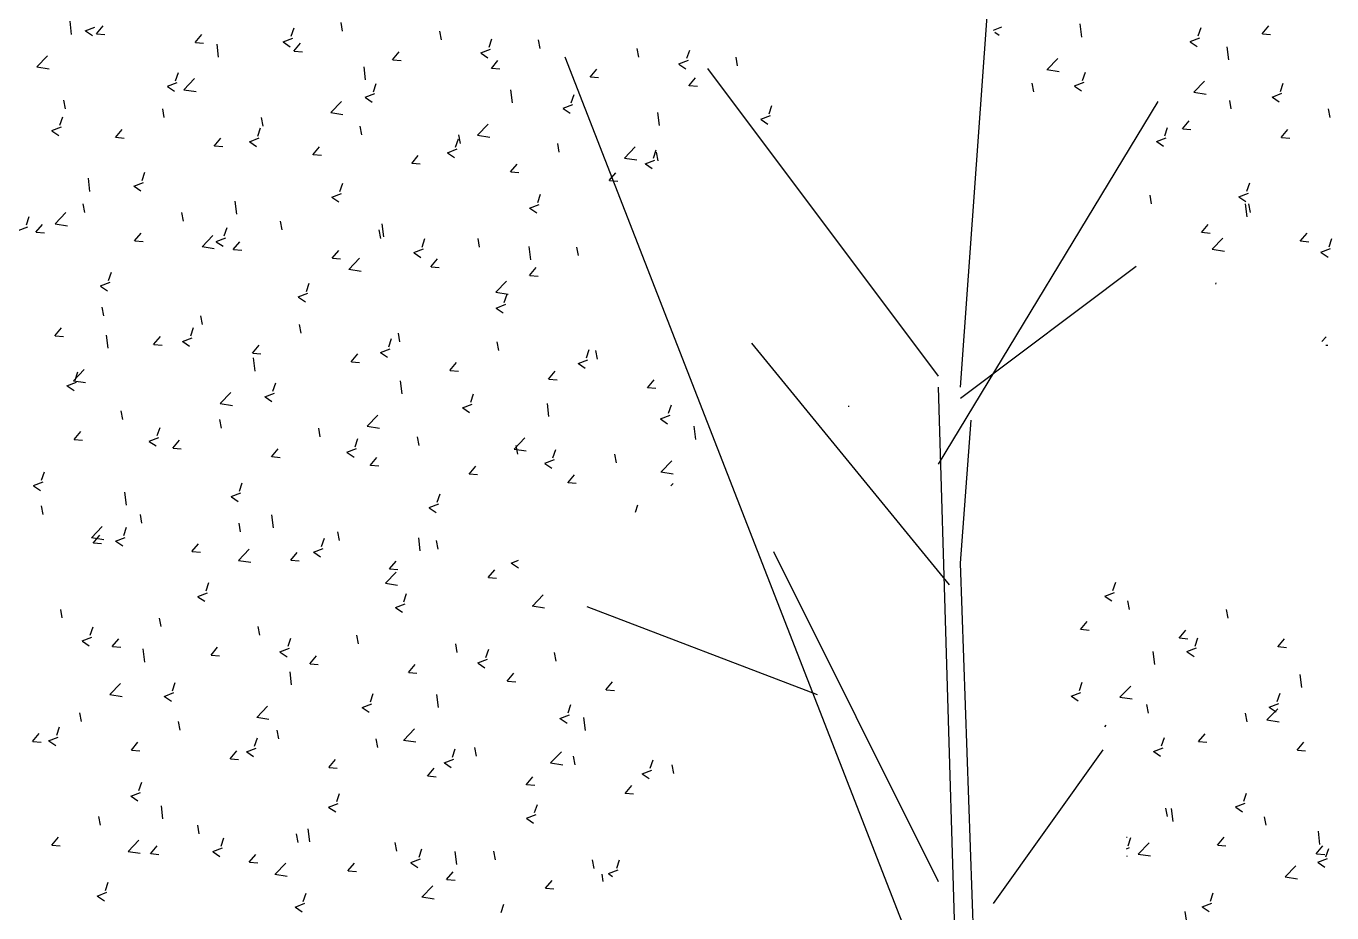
# Model space of a CAD drawing. Header units: millimetres. Extents: x 87938 to 265635, y 330093 to 434310.
# Drawn here: x 144730 to 146404, y 386511 to 387648 of the extents above; entities that cross this region are included whole.
import ezdxf

# ---------------------------------------------------------------- set-up
doc = ezdxf.new("R2010")
doc.units = ezdxf.units.MM

# ---------------------------------------------------------------- blocks, each defined once
blk = doc.blocks.new('A$C344D2886')
for p, q in [((2900.6, 5661.7), (2943.1, 6253.1)), ((2844.4, 4929.1), (2393.8, 6084.3)), ((2872.5, 5675.5), (2576.9, 6070)), ((2872.5, 5563), (3153.9, 6027.6)), ((2900.6, 5647.4), (3125.7, 5816.7)), ((2886.4, 5408), (2633.2, 5718)), ((2914.5, 4267.5), (2872.5, 5661.7)), ((2900.6, 5436.1), (2914.5, 5619.3)), ((2872.5, 5027.8), (2661.3, 5450.4)), ((2928.8, 4647.6), (2900.6, 5436.1)), ((2717.6, 5267.2), (2422, 5379.8)), ((2943.1, 4999.7), (3083.7, 5196.7))]:
    blk.add_line(p, q)
at = {"linetype": 'Continuous'}
for p, q in [((1761.5, 6113.5), (1759.6, 6130.3)), ((2108.8, 6117.6), (2106.8, 6128.7)), ((3056.2, 6110.1), (3054.2, 6126.9)), ((1778.9, 6118.1), (1791.2, 6122.9)), ((1779.2, 6117.9), (1788, 6112)), ((1793.2, 6114.3), (1801.7, 6124.4)), ((1793.5, 6114.4), (1804.1, 6113.4)), ((1919.8, 6103.2), (1928.3, 6113.3)), ((2032.4, 6104), (2044.8, 6108.7)), ((2043, 6111.1), (2046.6, 6121.8)), ((2235.4, 6106.6), (2233.3, 6117.6)), ((2943, 6119.1), (2953.7, 6123.2)), ((2944.6, 6116.3), (2950.4, 6112.4)), ((3194.9, 6104.4), (3207.3, 6109.1)), ((3205.4, 6111.5), (3209, 6122.2)), ((3287.3, 6114.1), (3295.8, 6124.3)), ((3287.6, 6114.2), (3298.2, 6113.3)), ((1920.1, 6103.3), (1930.6, 6102.4)), ((1949.8, 6084.3), (1947.9, 6101)), ((2032.7, 6103.8), (2041.5, 6097.8)), ((2046.3, 6092.1), (2054.8, 6102.3)), ((2046.6, 6092.2), (2057.2, 6091.3)), ((2286, 6089.9), (2298.4, 6094.6)), ((2296.5, 6097), (2300.1, 6107.7)), ((2361.9, 6095.5), (2359.9, 6106.5)), ((2488.5, 6084.4), (2486.4, 6095.5)), ((2550.1, 6082.9), (2553.7, 6093.5)), ((3195.2, 6104.2), (3204, 6098.2)), ((3244.5, 6080.9), (3242.5, 6097.7)), ((1716.9, 6071.8), (1730.7, 6086.1)), ((2172.8, 6081.1), (2181.4, 6091.2)), ((2173.2, 6081.1), (2183.7, 6080.2)), ((2286.3, 6089.6), (2295.1, 6083.7)), ((2299.4, 6070), (2307.9, 6080.1)), ((2539.6, 6075.7), (2551.9, 6080.5)), ((2539.8, 6075.5), (2548.6, 6069.6)), ((2615, 6073.3), (2613, 6084.4)), ((3011.6, 6068.5), (3025.3, 6082.8)), ((1716.9, 6071.9), (1732.6, 6069.5)), ((1894.7, 6054.2), (1898.3, 6064.9)), ((2138.1, 6055.1), (2136.2, 6071.8)), ((2299.7, 6070.1), (2310.3, 6069.2)), ((2425.9, 6058.9), (2434.4, 6069.1)), ((2426.3, 6059), (2436.8, 6058.1)), ((3011.5, 6068.6), (3027.2, 6066.1)), ((3057.2, 6054.6), (3060.8, 6065.3)), ((1884.2, 6047.1), (1896.6, 6051.8)), ((1884.5, 6046.9), (1893.3, 6040.9)), ((1905.2, 6042.6), (1918.9, 6056.9)), ((1905.2, 6042.7), (1920.9, 6040.3)), ((2148.3, 6040.1), (2151.9, 6050.7)), ((2326.4, 6025.9), (2324.4, 6042.6)), ((2552.5, 6047.8), (2561, 6058)), ((2552.8, 6047.9), (2563.4, 6047)), ((2994.7, 6040.1), (2992.6, 6051.2)), ((3046.7, 6047.5), (3059, 6052.2)), ((3047, 6047.2), (3055.7, 6041.3)), ((3199.9, 6039.3), (3213.6, 6053.6)), ((3310.8, 6040.5), (3314.3, 6051.1)), ((1753.7, 6018.1), (1751.6, 6029.2)), ((2093.5, 6013.4), (2107.2, 6027.7)), ((2137.8, 6033), (2150.1, 6037.7)), ((2138.1, 6032.7), (2146.8, 6026.8)), ((2401.8, 6026), (2405.4, 6036.6)), ((3199.8, 6039.4), (3215.5, 6036.9)), ((3247.8, 6018), (3245.7, 6029)), ((3300.2, 6033.3), (3312.6, 6038.1)), ((3300.5, 6033.1), (3309.3, 6027.2)), ((1880.2, 6007.1), (1878.2, 6018.1)), ((2093.5, 6013.5), (2109.1, 6011.1)), ((2391.3, 6018.8), (2403.7, 6023.6)), ((2391.6, 6018.6), (2400.4, 6012.7)), ((2514.7, 5996.7), (2512.7, 6013.4)), ((2644.9, 6004.7), (2657.2, 6009.4)), ((2655.4, 6011.8), (2659, 6022.5)), ((3374.3, 6006.9), (3372.3, 6018)), ((1736, 5990.2), (1748.3, 5994.9)), ((1746.5, 5997.3), (1750.1, 6008)), ((1817.7, 5981.6), (1826.2, 5991.7)), ((2000.1, 5983.2), (2003.6, 5993.8)), ((2006.8, 5996), (2004.7, 6007.1)), ((2133.3, 5984.9), (2131.3, 5996)), ((2281.8, 5984.2), (2295.5, 5998.5)), ((2645.2, 6004.5), (2653.9, 5998.6)), ((3162.5, 5983.6), (3166.1, 5994.2)), ((3185.2, 5992.5), (3193.7, 6002.6)), ((3185.6, 5992.6), (3196.1, 5991.7)), ((3311.8, 5981.4), (3320.3, 5991.6)), ((1736.3, 5990), (1745, 5984)), ((1818, 5981.7), (1828.6, 5980.7)), ((1944.2, 5970.5), (1952.7, 5980.6)), ((1989.5, 5976), (2001.9, 5980.8)), ((1989.8, 5975.8), (1998.6, 5969.9)), ((2253.6, 5969.1), (2257.2, 5979.7)), ((2259.9, 5973.8), (2257.8, 5984.9)), ((2281.8, 5984.3), (2297.4, 5981.9)), ((3152, 5976.4), (3164.3, 5981.2)), ((3152.3, 5976.2), (3161, 5970.3)), ((3312.1, 5981.5), (3322.7, 5980.6)), ((1944.6, 5970.6), (1955.1, 5969.7)), ((2070.8, 5959.4), (2079.3, 5969.6)), ((2071.1, 5959.5), (2081.7, 5958.6)), ((2197.3, 5948.3), (2205.8, 5958.5)), ((2243.1, 5961.9), (2255.4, 5966.7)), ((2243.4, 5961.7), (2252.1, 5955.8)), ((2386.4, 5962.8), (2384.4, 5973.8)), ((2470.1, 5955), (2483.8, 5969.3)), ((2507.2, 5954.9), (2510.7, 5965.6)), ((2513, 5951.7), (2510.9, 5962.8)), ((2197.7, 5948.4), (2208.2, 5947.5)), ((2323.9, 5937.3), (2332.4, 5947.4)), ((2470, 5955.1), (2485.7, 5952.7)), ((2496.6, 5947.8), (2509, 5952.5)), ((2496.9, 5947.6), (2505.7, 5941.6)), ((1784.9, 5912.4), (1783, 5929.2)), ((1851.8, 5926.3), (1855.4, 5936.9)), ((2324.2, 5937.4), (2334.8, 5936.4)), ((2450.4, 5926.2), (2458.9, 5936.3)), ((2450.8, 5926.3), (2461.3, 5925.4)), ((1841.3, 5919.1), (1853.6, 5923.9)), ((1841.6, 5918.9), (1850.3, 5913)), ((2094.8, 5905), (2107.2, 5909.8)), ((2105.4, 5912.1), (2108.9, 5922.8)), ((2358.9, 5898), (2362.5, 5908.7)), ((3257.3, 5905.4), (3269.6, 5910.1)), ((3267.8, 5912.5), (3271.4, 5923.2)), ((1778.2, 5885.4), (1776.1, 5896.5)), ((1973.2, 5883.2), (1971.2, 5900)), ((2095.1, 5904.8), (2103.9, 5898.9)), ((2348.4, 5890.9), (2360.7, 5895.6)), ((3145.7, 5896.3), (3143.7, 5907.4)), ((3257.6, 5905.2), (3266.4, 5899.3)), ((3267.9, 5879.9), (3265.9, 5896.6)), ((3272.2, 5885.3), (3270.2, 5896.3)), ((1703.6, 5869.4), (1707.1, 5880)), ((1740.3, 5870.7), (1754, 5885.1)), ((1904.7, 5874.4), (1902.7, 5885.4)), ((2031.3, 5863.3), (2029.2, 5874.3)), ((2348.7, 5890.7), (2357.5, 5884.7)), ((1693, 5862.2), (1705.4, 5867)), ((1715.6, 5859.9), (1724.1, 5870.1)), ((1716, 5860), (1726.5, 5859.1)), ((1740.3, 5870.9), (1756, 5868.4)), ((1842.2, 5848.9), (1850.7, 5859)), ((1957.1, 5855.2), (1960.7, 5865.9)), ((2157.8, 5852.2), (2155.8, 5863.3)), ((2161.5, 5854), (2159.5, 5870.8)), ((3209.7, 5859.8), (3218.2, 5869.9)), ((3210, 5859.9), (3220.6, 5858.9)), ((3336.2, 5848.7), (3344.8, 5858.8)), ((1842.5, 5848.9), (1853.1, 5848)), ((1928.6, 5841.5), (1942.3, 5855.9)), ((1928.6, 5841.7), (1944.2, 5839.2)), ((1946.6, 5848.1), (1958.9, 5852.9)), ((1946.9, 5847.9), (1955.7, 5842)), ((1968.7, 5837.8), (1977.2, 5847.9)), ((2210.7, 5841.1), (2214.3, 5851.8)), ((2284.3, 5841.1), (2282.3, 5852.2)), ((2349.8, 5824.8), (2347.8, 5841.6)), ((2410.9, 5830.1), (2408.9, 5841.1)), ((3223.3, 5838.2), (3237, 5852.5)), ((3336.6, 5848.8), (3347.1, 5847.9)), ((3373.1, 5841.5), (3376.7, 5852.2)), ((1969.1, 5837.9), (1979.6, 5837)), ((2095.3, 5826.7), (2103.8, 5836.8)), ((2095.6, 5826.8), (2106.1, 5825.9)), ((2116.9, 5812.3), (2130.6, 5826.7)), ((2200.1, 5834), (2212.5, 5838.7)), ((2200.4, 5833.8), (2209.2, 5827.8)), ((2221.8, 5815.6), (2230.3, 5825.8)), ((3223.2, 5838.3), (3238.9, 5835.9)), ((3362.6, 5834.4), (3374.9, 5839.1)), ((3362.9, 5834.1), (3371.7, 5828.2)), ((1808.9, 5798.3), (1812.5, 5809)), ((2116.8, 5812.5), (2132.5, 5810)), ((2222.1, 5815.7), (2232.7, 5814.8)), ((2348.4, 5804.6), (2356.9, 5814.7)), ((1798.3, 5791.2), (1810.7, 5795.9)), ((1798.6, 5791), (1807.4, 5785.1)), ((2062.4, 5784.2), (2066, 5794.9)), ((2305.2, 5783.1), (2318.9, 5797.5)), ((2348.7, 5804.7), (2359.2, 5803.7)), ((3227.9, 5793.5), (3228.5, 5795.3)), ((2051.9, 5777.1), (2064.3, 5781.8)), ((2052.2, 5776.9), (2061, 5770.9)), ((2305.1, 5783.3), (2320.8, 5780.8)), ((2316, 5770.1), (2319.6, 5780.7)), ((1802.6, 5752.7), (1800.6, 5763.8)), ((2305.5, 5762.9), (2317.8, 5767.7)), ((2305.7, 5762.7), (2314.5, 5756.8)), ((1929.2, 5741.6), (1927.1, 5752.7)), ((2055.7, 5730.6), (2053.7, 5741.6)), ((1740.1, 5727.2), (1748.6, 5737.4)), ((1740.4, 5727.3), (1751, 5726.4)), ((1808.3, 5711.4), (1806.3, 5728.1)), ((1866.6, 5716.1), (1875.2, 5726.3)), ((1903.7, 5720.2), (1916, 5724.9)), ((1914.2, 5727.3), (1917.8, 5738)), ((2167.8, 5713.2), (2171.3, 5723.8)), ((2182.3, 5719.5), (2180.2, 5730.6)), ((3364, 5719.9), (3369.2, 5726.1)), ((1867, 5716.2), (1877.5, 5715.3)), ((1904, 5720), (1912.7, 5714)), ((1993.2, 5705.1), (2001.7, 5715.2)), ((2157.2, 5706), (2169.6, 5710.8)), ((2308.8, 5708.4), (2306.8, 5719.5)), ((2421.3, 5699), (2424.9, 5709.7)), ((2435.4, 5697.4), (2433.3, 5708.4)), ((3368.9, 5715.4), (3371.6, 5715.2)), ((1993.5, 5705.2), (2004.1, 5704.2)), ((1996.6, 5682.2), (1994.6, 5698.9)), ((2119.7, 5694), (2128.2, 5704.1)), ((2120.1, 5694.1), (2130.6, 5693.2)), ((2157.5, 5705.8), (2166.3, 5699.9)), ((2246.3, 5682.9), (2254.8, 5693.1)), ((2410.8, 5691.9), (2423.1, 5696.7)), ((2411.1, 5691.7), (2419.8, 5685.8)), ((1763.7, 5669.7), (1777.4, 5684)), ((1766, 5670.4), (1769.5, 5681.1)), ((2246.6, 5683), (2257.2, 5682.1)), ((2372.8, 5671.9), (2381.3, 5682)), ((1755.4, 5663.3), (1767.8, 5668)), ((1755.7, 5663), (1764.5, 5657.1)), ((1763.7, 5669.8), (1779.3, 5667.4)), ((2019.5, 5656.3), (2023.1, 5666.9)), ((2184.9, 5653), (2182.9, 5669.7)), ((2373.2, 5671.9), (2383.7, 5671)), ((2499.4, 5660.8), (2507.9, 5670.9)), ((2499.7, 5660.9), (2510.3, 5660)), ((1951.9, 5640.6), (1967.6, 5638.2)), ((1952, 5640.5), (1965.7, 5654.8)), ((2009, 5649.1), (2021.3, 5653.9)), ((2009.3, 5648.9), (2018, 5643)), ((2273.1, 5642.1), (2276.6, 5652.8)), ((2373.2, 5623.8), (2371.2, 5640.5)), ((1827.1, 5620), (1825.1, 5631.1)), ((2140.3, 5611.3), (2154, 5625.6)), ((2262.5, 5635), (2274.9, 5639.7)), ((2262.8, 5634.8), (2271.6, 5628.9)), ((2516.1, 5620.9), (2528.4, 5625.6)), ((2526.6, 5628), (2530.2, 5638.7)), ((1871.3, 5599.4), (1874.8, 5610)), ((1953.7, 5608.9), (1951.6, 5620)), ((2080.2, 5597.9), (2078.2, 5608.9)), ((2140.2, 5611.4), (2155.9, 5609)), ((2516.4, 5620.7), (2525.2, 5614.7)), ((2561.5, 5594.6), (2559.5, 5611.3)), ((1764.6, 5594.5), (1773.1, 5604.6)), ((1764.9, 5594.6), (1775.5, 5593.7)), ((1860.7, 5592.2), (1873.1, 5597)), ((1861, 5592), (1869.8, 5586.1)), ((1891.1, 5583.4), (1899.6, 5593.6)), ((2124.8, 5585.2), (2128.4, 5595.9)), ((2206.8, 5586.8), (2204.7, 5597.9)), ((2328.6, 5582.1), (2342.3, 5596.4)), ((1891.5, 5583.5), (1902, 5582.6)), ((2017.7, 5572.4), (2026.2, 5582.5)), ((2114.3, 5578.1), (2126.6, 5582.8)), ((2114.6, 5577.9), (2123.4, 5572)), ((2328.5, 5582.2), (2344.2, 5579.8)), ((2333.3, 5575.7), (2331.3, 5586.8)), ((2378.4, 5571.1), (2382, 5581.8)), ((2459.9, 5564.6), (2457.8, 5575.7)), ((2018, 5572.5), (2028.6, 5571.5)), ((2144.2, 5561.3), (2152.7, 5571.4)), ((2144.6, 5561.4), (2155.1, 5560.5)), ((2270.8, 5550.2), (2279.3, 5560.4)), ((2367.8, 5564), (2380.2, 5568.7)), ((2368.1, 5563.8), (2376.9, 5557.8)), ((2516.9, 5552.9), (2530.6, 5567.2)), ((1712.5, 5535.3), (1724.8, 5540.1)), ((1723, 5542.5), (1726.6, 5553.1)), ((2271.1, 5550.3), (2281.7, 5549.4)), ((2397.3, 5539.1), (2405.8, 5549.3)), ((2516.8, 5553), (2532.5, 5550.5)), ((1712.8, 5535.1), (1721.6, 5529.2)), ((1831.7, 5510.3), (1829.7, 5527.1)), ((1966, 5521.2), (1978.4, 5525.9)), ((1976.6, 5528.3), (1980.2, 5539)), ((2230.1, 5514.2), (2233.7, 5524.9)), ((2397.7, 5539.2), (2408.2, 5538.3)), ((2529.6, 5534.9), (2532.4, 5538.2)), ((1725.1, 5498.4), (1723, 5509.4)), ((1966.3, 5521), (1975.1, 5515.1)), ((2219.6, 5507.1), (2232, 5511.8)), ((2219.9, 5506.8), (2228.7, 5500.9)), ((2484.1, 5501.3), (2487.3, 5510.7)), ((1851.6, 5487.3), (1849.6, 5498.4)), ((2020, 5481.1), (2018, 5497.8)), ((1787.1, 5468.6), (1800.8, 5482.9)), ((1828.3, 5471.4), (1831.9, 5482.1)), ((1978.1, 5476.2), (1976.1, 5487.3)), ((2104.7, 5465.2), (2102.7, 5476.2)), ((1787, 5468.7), (1802.7, 5466.3)), ((1789.1, 5461.8), (1797.6, 5471.9)), ((1789.4, 5461.9), (1799.9, 5461)), ((1817.8, 5464.3), (1830.2, 5469)), ((1818.1, 5464.1), (1826.9, 5458.2)), ((1915.6, 5450.7), (1924.1, 5460.9)), ((2081.9, 5457.3), (2085.5, 5468)), ((2208.3, 5451.9), (2206.3, 5468.6)), ((2231.2, 5454.1), (2229.2, 5465.1)), ((1915.9, 5450.8), (1926.5, 5449.9)), ((1975.3, 5439.5), (1991, 5437.1)), ((1975.4, 5439.4), (1989.1, 5453.7)), ((2042.2, 5439.7), (2050.7, 5449.8)), ((2042.5, 5439.7), (2053, 5438.8)), ((2071.4, 5450.2), (2083.7, 5454.9)), ((2071.7, 5449.9), (2080.4, 5444)), ((2324.9, 5436), (2334.3, 5439.6)), ((2163.7, 5410.2), (2177.4, 5424.5)), ((2168.7, 5428.6), (2177.2, 5438.7)), ((2169, 5428.7), (2179.6, 5427.8)), ((2295.2, 5417.5), (2303.8, 5427.6)), ((2325.2, 5435.8), (2334, 5429.9)), ((1933.7, 5400.4), (1937.2, 5411.1)), ((2163.6, 5410.3), (2179.3, 5407.9)), ((2295.6, 5417.6), (2306.1, 5416.7)), ((3096.1, 5400.8), (3099.7, 5411.4)), ((1923.1, 5393.3), (1935.5, 5398)), ((1923.4, 5393), (1932.2, 5387.1)), ((2187.2, 5386.3), (2190.8, 5396.9)), ((2352, 5381), (2365.7, 5395.3)), ((3085.6, 5393.6), (3097.9, 5398.4)), ((3085.9, 5393.4), (3094.6, 5387.5)), ((1749.5, 5365.7), (1747.5, 5376.7)), ((2176.7, 5379.1), (2189, 5383.9)), ((2177, 5378.9), (2185.7, 5373)), ((2351.9, 5381.1), (2367.6, 5378.7)), ((3117.1, 5376.6), (3115, 5387.6)), ((3243.6, 5365.5), (3241.6, 5376.6)), ((1876.1, 5354.6), (1874, 5365.6)), ((3054.5, 5351.1), (3063, 5361.2)), ((1774.9, 5336.4), (1787.2, 5341.1)), ((1785.4, 5343.5), (1789, 5354.2)), ((1813.5, 5329.1), (1822, 5339.2)), ((2002.6, 5343.5), (2000.6, 5354.6)), ((2039, 5329.4), (2042.5, 5340)), ((2129.2, 5332.4), (2127.1, 5343.5)), ((3054.9, 5351.2), (3065.4, 5350.3)), ((3181.1, 5340), (3189.6, 5350.1)), ((3181.4, 5340.1), (3192, 5339.2)), ((3201.4, 5329.7), (3205, 5340.4)), ((3307.6, 5328.9), (3316.1, 5339.1)), ((1775.2, 5336.1), (1783.9, 5330.2)), ((1813.9, 5329.2), (1824.4, 5328.3)), ((1855.1, 5309.2), (1853.1, 5326)), ((1940.1, 5318), (1948.6, 5328.2)), ((2028.4, 5322.2), (2040.8, 5327)), ((2028.7, 5322), (2037.5, 5316.1)), ((2255.7, 5321.4), (2253.7, 5332.4)), ((2292.5, 5315.2), (2296.1, 5325.9)), ((3149.7, 5305.9), (3147.8, 5322.6)), ((3190.9, 5322.6), (3203.2, 5327.4)), ((3191.2, 5322.4), (3200, 5316.5)), ((3308, 5329), (3318.5, 5328.1)), ((1940.4, 5318.1), (1951, 5317.2)), ((2066.6, 5306.9), (2075.1, 5317.1)), ((2067, 5307), (2077.5, 5306.1)), ((2193.2, 5295.9), (2201.7, 5306)), ((2282, 5308.1), (2294.3, 5312.8)), ((2282.3, 5307.9), (2291.1, 5302)), ((2382.3, 5310.3), (2380.2, 5321.4)), ((2043.4, 5280), (2041.4, 5296.8)), ((2193.5, 5296), (2204.1, 5295)), ((2319.7, 5284.8), (2328.2, 5294.9)), ((3338, 5276.7), (3336.1, 5293.4)), ((1810.5, 5267.5), (1824.2, 5281.9)), ((1890.7, 5272.5), (1894.3, 5283.1)), ((2320.1, 5284.9), (2330.6, 5284)), ((2446.3, 5273.7), (2454.8, 5283.9)), ((2446.6, 5273.8), (2457.2, 5272.9)), ((3053.2, 5272.8), (3056.8, 5283.5)), ((3105.1, 5264.2), (3118.9, 5278.5)), ((1810.4, 5267.7), (1826.1, 5265.2)), ((1880.2, 5265.3), (1892.5, 5270.1)), ((1880.5, 5265.1), (1889.3, 5259.2)), ((2133.7, 5251.2), (2146.1, 5255.9)), ((2144.3, 5258.3), (2147.9, 5269)), ((2231.7, 5250.8), (2229.7, 5267.6)), ((3042.6, 5265.7), (3055, 5270.4)), ((3042.9, 5265.5), (3051.7, 5259.6)), ((3105.1, 5264.3), (3120.8, 5261.9)), ((3296.2, 5251.6), (3308.5, 5256.3)), ((3306.7, 5258.7), (3310.3, 5269.4)), ((1774, 5232.9), (1772, 5244)), ((1998.7, 5238.5), (2014.4, 5236)), ((1998.8, 5238.3), (2012.5, 5252.7)), ((2134, 5251), (2142.8, 5245.1)), ((2387.3, 5237.1), (2399.6, 5241.8)), ((2397.8, 5244.2), (2401.4, 5254.9)), ((2420, 5221.6), (2418, 5238.4)), ((3141.5, 5243.9), (3139.5, 5254.9)), ((3268.1, 5232.8), (3266.1, 5243.9)), ((3293.4, 5235), (3307.2, 5249.3)), ((3296.5, 5251.4), (3305.3, 5245.4)), ((1742.5, 5215.6), (1746.1, 5226.2)), ((1900.6, 5221.9), (1898.5, 5232.9)), ((2027.1, 5210.8), (2025.1, 5221.9)), ((2187.1, 5209.1), (2200.8, 5223.5)), ((2387.6, 5236.8), (2396.4, 5230.9)), ((3085.5, 5226.1), (3087.5, 5228.5)), ((3293.4, 5235.1), (3309.1, 5232.7)), ((1711.5, 5207.4), (1720, 5217.6)), ((1711.8, 5207.5), (1722.4, 5206.6)), ((1731.9, 5208.4), (1744.3, 5213.2)), ((1732.2, 5208.2), (1741, 5202.3)), ((1838, 5196.4), (1846.5, 5206.5)), ((1996, 5201.4), (1999.6, 5212.1)), ((2153.7, 5199.7), (2151.6, 5210.8)), ((2187, 5209.3), (2202.7, 5206.8)), ((3158.5, 5201.8), (3162.1, 5212.5)), ((3205.6, 5207.3), (3214.1, 5217.4)), ((3205.9, 5207.4), (3216.4, 5206.5)), ((3332.1, 5196.2), (3340.6, 5206.4)), ((1838.4, 5196.5), (1848.9, 5195.5)), ((1964.6, 5185.3), (1973.1, 5195.4)), ((1985.5, 5194.3), (1997.9, 5199)), ((1985.8, 5194.1), (1994.6, 5188.1)), ((2249.6, 5187.3), (2253.2, 5198)), ((2280.2, 5188.7), (2278.2, 5199.7)), ((2375.4, 5179.9), (2389.1, 5194.3)), ((2406.7, 5177.6), (2404.7, 5188.6)), ((3148, 5194.7), (3160.3, 5199.4)), ((3148.3, 5194.5), (3157, 5188.5)), ((3332.4, 5196.3), (3343, 5195.4)), ((1964.9, 5185.4), (1975.5, 5184.5)), ((2091.1, 5174.2), (2099.6, 5184.4)), ((2091.5, 5174.3), (2102, 5173.4)), ((2217.7, 5163.2), (2226.2, 5173.3)), ((2239.1, 5180.2), (2251.4, 5184.9)), ((2239.3, 5179.9), (2248.1, 5174)), ((2375.3, 5180.1), (2391, 5177.6)), ((2503.1, 5173.2), (2506.7, 5183.8)), ((2533.3, 5166.5), (2531.3, 5177.6)), ((1847.8, 5144.5), (1851.4, 5155.2)), ((2218, 5163.3), (2228.5, 5162.3)), ((2344.2, 5152.1), (2352.7, 5162.2)), ((2492.6, 5166), (2505, 5170.8)), ((2492.9, 5165.8), (2501.7, 5159.9)), ((1837.3, 5137.4), (1849.6, 5142.1)), ((2101.4, 5130.4), (2104.9, 5141)), ((2344.5, 5152.2), (2355.1, 5151.3)), ((2470.8, 5141), (2479.3, 5151.2)), ((2471.1, 5141.1), (2481.6, 5140.2)), ((3263.8, 5130.8), (3267.4, 5141.4)), ((1837.6, 5137.2), (1846.3, 5131.2)), ((1878.5, 5108.2), (1876.5, 5124.9)), ((2090.8, 5123.3), (2103.2, 5128)), ((2091.1, 5123), (2099.9, 5117.1)), ((2354.9, 5116.3), (2358.5, 5126.9)), ((3166, 5111.2), (3164, 5122.2)), ((3173.1, 5104.8), (3171.2, 5121.6)), ((3253.3, 5123.6), (3265.6, 5128.4)), ((3253.6, 5123.4), (3262.3, 5117.5)), ((1798.5, 5100.2), (1796.5, 5111.3)), ((2344.4, 5109.1), (2356.7, 5113.9)), ((2344.7, 5108.9), (2353.4, 5103)), ((3292.6, 5100.1), (3290.5, 5111.1)), ((1925, 5089.2), (1923, 5100.2)), ((2051.6, 5078.1), (2049.5, 5089.2)), ((2066.8, 5079), (2064.8, 5095.7)), ((3361.4, 5075.6), (3359.5, 5092.4)), ((1736, 5074.7), (1744.5, 5084.9)), ((1736.3, 5074.8), (1746.8, 5073.9)), ((1833.9, 5066.5), (1847.6, 5080.8)), ((1862.5, 5063.7), (1871, 5073.8)), ((1942.6, 5066.3), (1954.9, 5071.1)), ((1953.1, 5073.5), (1956.7, 5084.1)), ((2178.1, 5067), (2176.1, 5078.1)), ((3113.4, 5084.9), (3114.4, 5084.8)), ((3113.4, 5069.9), (3117.4, 5071.5)), ((3115.6, 5073.9), (3119.1, 5084.5)), ((3128.5, 5063.1), (3142.3, 5077.5)), ((3230, 5074.6), (3238.5, 5084.7)), ((3230.4, 5074.7), (3240.9, 5073.8)), ((3356.6, 5063.5), (3365.1, 5073.7)), ((1833.8, 5066.6), (1849.5, 5064.2)), ((1862.8, 5063.8), (1873.4, 5062.8)), ((1942.9, 5066.1), (1951.6, 5060.2)), ((1989, 5052.6), (1997.6, 5062.7)), ((2196.1, 5052.2), (2208.5, 5057)), ((2206.7, 5059.4), (2210.2, 5070)), ((2255.1, 5049.8), (2253.1, 5066.5)), ((2304.7, 5056), (2302.6, 5067)), ((2431.2, 5044.9), (2429.2, 5055.9)), ((2460.2, 5045.2), (2463.8, 5055.9)), ((3113.4, 5061.1), (3114.1, 5060.6)), ((3128.5, 5063.2), (3144.2, 5060.8)), ((3356.9, 5063.6), (3367.5, 5062.7)), ((3358.6, 5052.6), (3370.9, 5057.3)), ((3369.1, 5059.7), (3372.7, 5070.4)), ((1989.4, 5052.7), (1999.9, 5051.8)), ((2022.2, 5037.3), (2035.9, 5051.6)), ((2115.6, 5041.5), (2124.1, 5051.7)), ((2115.9, 5041.6), (2126.5, 5040.7)), ((2196.4, 5052), (2205.2, 5046.1)), ((2242.1, 5030.5), (2250.6, 5040.6)), ((2449.7, 5038.1), (2462, 5042.8)), ((2450, 5037.9), (2454.8, 5034.6)), ((3316.8, 5033.9), (3330.6, 5048.2)), ((3358.9, 5052.4), (3367.7, 5046.5)), ((1804.9, 5016.6), (1808.4, 5027.2)), ((2022.1, 5037.4), (2037.8, 5035)), ((2210.5, 5008.1), (2224.2, 5022.4)), ((2242.5, 5030.5), (2253, 5029.6)), ((2368.7, 5019.4), (2377.2, 5029.5)), ((2442.5, 5028.2), (2441.4, 5037.3)), ((3316.8, 5034), (3332.5, 5031.6)), ((1794.3, 5009.4), (1806.7, 5014.2)), ((1794.6, 5009.2), (1803.4, 5003.3)), ((2058.4, 5002.4), (2062, 5013.1)), ((2210.4, 5008.2), (2226.1, 5005.8)), ((2369, 5019.5), (2379.6, 5018.5)), ((3220.9, 5002.8), (3224.5, 5013.5)), ((2047.9, 4995.3), (2060.2, 5000.1)), ((2048.2, 4995.1), (2057, 4989.2)), ((2312, 4988.3), (2315.6, 4999)), ((3190.5, 4978.5), (3188.5, 4989.5)), ((3210.3, 4995.7), (3222.7, 5000.4)), ((3210.6, 4995.5), (3219.4, 4989.6))]:
    blk.add_line(p, q, dxfattribs=at)
at = {"linetype": 'ByBlock'}
blk.add_line((2756.9, 5637.2), (2757.8, 5637.2), dxfattribs=at)

msp = doc.modelspace()

# ---------------------------------------------------------------- block references
msp.add_blockref('A$C344D2886', (143027.3, 381523.4))

doc.saveas('drawing.dxf')
